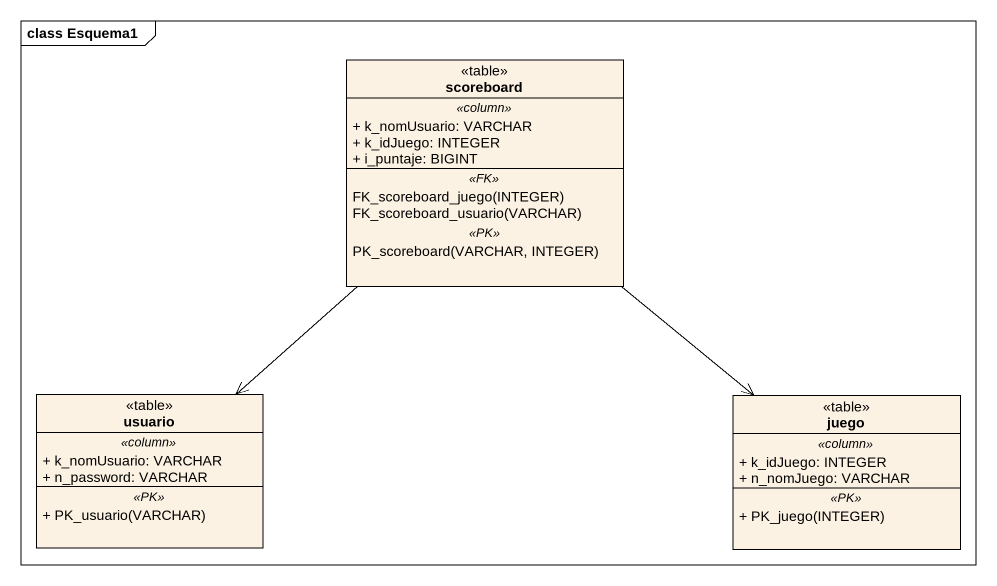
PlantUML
@startuml
mainframe class Esquema1
hide circle
hide empty members
skinparam classAttributeIconSize 0
class scoreboard <<table>> {
  .. <<column>> ..
  + k_nomUsuario: VARCHAR
  + k_idJuego: INTEGER
  + i_puntaje: BIGINT
  .. <<FK>> ..
  FK_scoreboard_juego(INTEGER)
  FK_scoreboard_usuario(VARCHAR)
  .. <<PK>> ..
  PK_scoreboard(VARCHAR, INTEGER)
}
class usuario <<table>> {
  .. <<column>> ..
  + k_nomUsuario: VARCHAR
  + n_password: VARCHAR
  .. <<PK>> ..
  + PK_usuario(VARCHAR)
}
class juego <<table>> {
  .. <<column>> ..
  + k_idJuego: INTEGER
  + n_nomJuego: VARCHAR
  .. <<PK>> ..
  + PK_juego(INTEGER)
}
scoreboard --> usuario
scoreboard --> juego
@enduml
